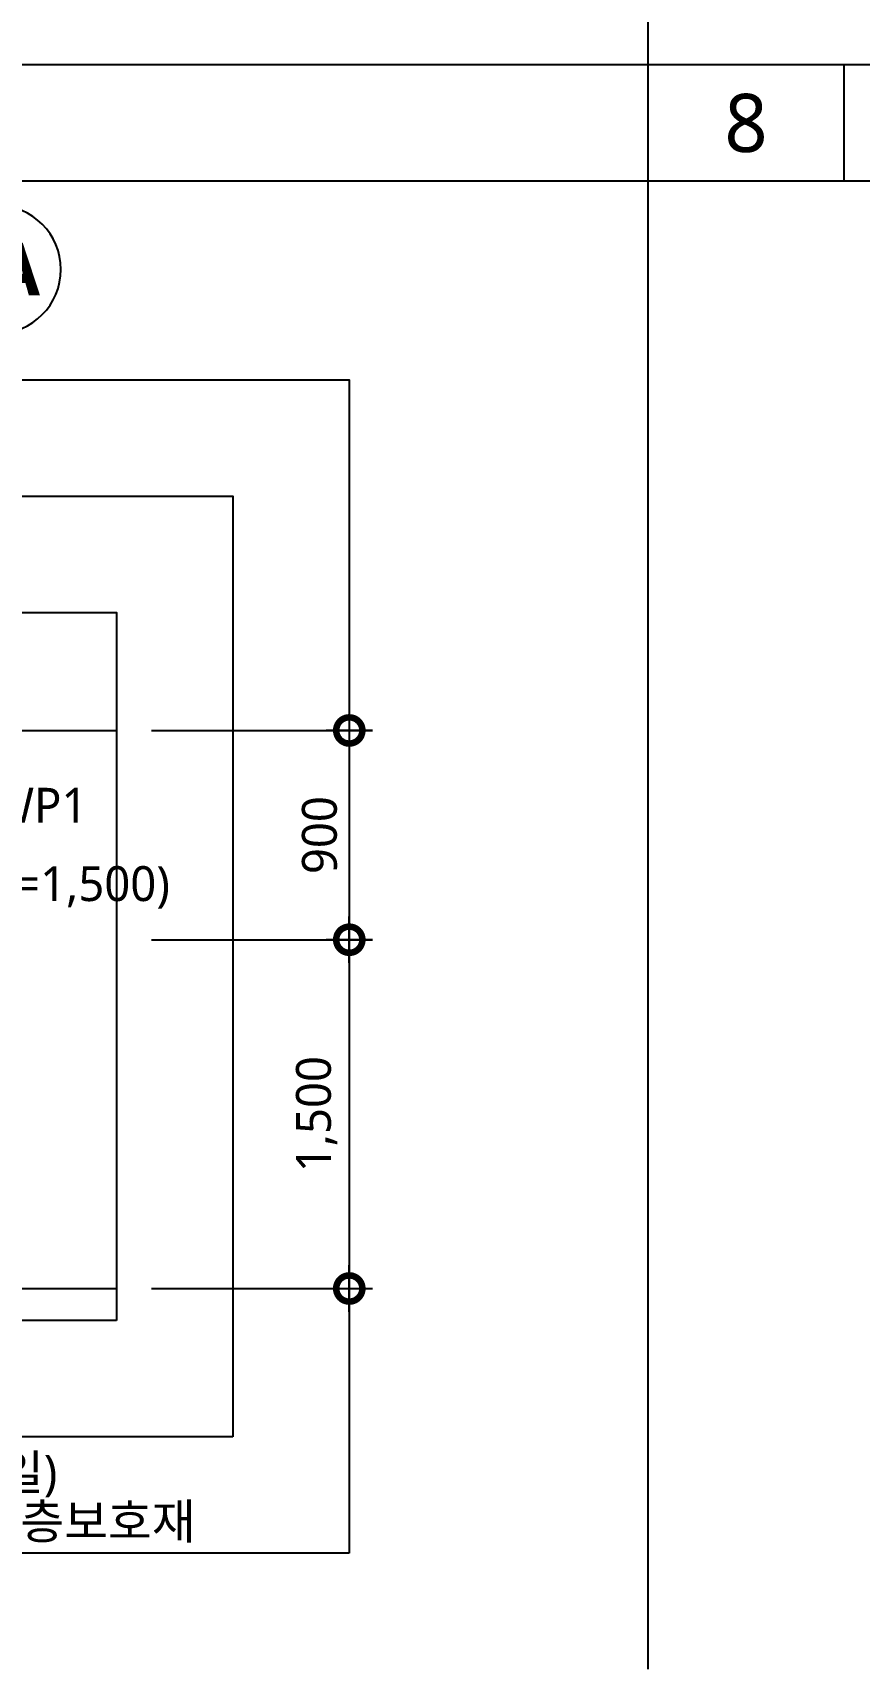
# Model space of a CAD drawing. Header units: millimetres. Extents: x 2213 to 82676, y 1050 to 28650.
# Drawn here: x 24438 to 27991, y 1050 to 8088 of the extents above; entities that cross this region are included whole.
import ezdxf
from ezdxf import colors
from ezdxf.entities.mleader import LeaderData, LeaderLine
from ezdxf.enums import TextEntityAlignment as Align
from ezdxf.math import Vec2, Vec3

# ---------------------------------------------------------------- set-up
doc = ezdxf.new("R2010")
doc.units = ezdxf.units.MM
doc.header["$LTSCALE"] = 200
doc.header["$PDMODE"] = 3
doc.layers.get('Defpoints').update_dxf_attribs({"color": 137})
for name, color, linetype in [('01TEX', 3, 'Continuous'), ('1', 1, 'Continuous'), ('3', 3, 'Continuous'), ('DIM', 7, 'Continuous'), ('SYM', 6, 'Continuous'), ('SYM-BUB', 3, 'Continuous'), ('TEXT', 3, 'Continuous')]:
    doc.layers.add(name, color=color, linetype=linetype)
doc.layers.add('02Waste', color=171, linetype='Continuous', plot=False)
doc.styles.add('HY-M', font='malgun.ttf')
doc.styles.get("Standard").update_dxf_attribs({"font": 'malgun.ttf'})
doc.styles.add('맑은고딕', font='malgun.ttf')
doc.styles.add('맑은고딕B', font='malgunbd.ttf')
doc.styles.add('스타일1', font='malgun.ttf')
doc.linetypes.add('WIREMESH2', pattern='A,5,-0.25,["X",Standard,S=1,R=0,X=-0.32,Y=-0.5],-0.25', length=5.5)
doc.dimstyles.new('CJA-50', dxfattribs={"dimscale": 50, "dimtxt": 3, "dimasz": 1, "dimexe": 2, "dimexo": 3, "dimgap": 1, "dimtad": 1, "dimdec": 0, "dimzin": 1, "dimdsep": 46, "dimlunit": 6, "dimtxsty": '스타일1', "dimblk": 'GAUN-DOT', "dimcen": -2, "dimdle": 2, "dimclrd": 256, "dimclre": 256, "dimclrt": 3, "dimadec": 0, "dimazin": 0, "dimtfac": 1, "dimtdec": 0, "dimtix": 1, "dimtmove": 2, "dimatfit": 3, "dimldrblk": 'DOTSMALL', "dimfxl": 1, "dimtolj": 1, "dimtzin": 1, "dimarcsym": 0})

# ---------------------------------------------------------------- blocks, each defined once
blk = doc.blocks.new('GAUN-DOT')
at = {"linetype": 'ByBlock'}
for p, q in [((0, -2), (0, 2)), ((2, 0), (-2, 0))]:
    blk.add_line(p, q, dxfattribs=at)
at = {"const_width": 2.25}
blk.add_lwpolyline([(0, 0.28125, 1), (0, -0.28125, 1)], format="xyb", close=True, dxfattribs=at)
blk = doc.blocks.new('*D345')
at = {"layer": 'Defpoints', "color": 0, "transparency": 16777216}
for p in [(24799, 5087.4), (24799, 4187.4), (25799, 4187.4)]:
    blk.add_point(p, dxfattribs=at)
at = {"layer": 'DIM', "lineweight": -2, "transparency": 16777216}
for p, q in [((24949, 5087.4), (25899, 5087.4)), ((25799, 5037.4), (25799, 4237.4)), ((24949, 4187.4), (25899, 4187.4))]:
    blk.add_line(p, q, dxfattribs=at)
at = {"layer": 'DIM', "lineweight": -2, "transparency": 16777216, "xscale": 50, "yscale": 50, "zscale": 50}
for p, rotation in [((25799, 5087.4), 90), ((25799, 4187.4), 270)]:
    blk.add_blockref('GAUN-DOT', p, dxfattribs=dict(at, rotation=rotation))
at = {"layer": 'DIM', "color": 3, "transparency": 16777216, "insert": (25671.5, 4637.4), "char_height": 150, "attachment_point": 5, "rotation": 90, "style": '맑은고딕'}
blk.add_mtext('\\A1;900', dxfattribs=at)
blk = doc.blocks.new('_DotSmall')
at = {"layer": 'DIM'}
h = blk.add_hatch(color=256, dxfattribs=at)
edge = h.paths.add_edge_path()
edge.add_arc((0, 0), 0.2, 0, 360)
at = {"layer": 'DIM', "linetype": 'ByBlock'}
blk.add_circle((0, 0), 0.2, dxfattribs=at)
blk = doc.blocks.new('*D346')
at = {"layer": 'Defpoints', "color": 0, "transparency": 16777216}
for p in [(24799, 4187.4), (24799, 2687.4), (25799, 2687.4)]:
    blk.add_point(p, dxfattribs=at)
at = {"layer": 'DIM', "lineweight": -2, "transparency": 16777216}
for p, q in [((24949, 4187.4), (25899, 4187.4)), ((25799, 4137.4), (25799, 2737.4)), ((24949, 2687.4), (25899, 2687.4))]:
    blk.add_line(p, q, dxfattribs=at)
at = {"layer": 'DIM', "lineweight": -2, "transparency": 16777216, "xscale": 50, "yscale": 50, "zscale": 50}
for p, rotation in [((25799, 4187.4), 90), ((25799, 2687.4), 270)]:
    blk.add_blockref('GAUN-DOT', p, dxfattribs=dict(at, rotation=rotation))
at = {"layer": 'DIM', "color": 3, "transparency": 16777216, "insert": (25658.5, 3437.4), "char_height": 150, "attachment_point": 5, "rotation": 90, "style": '맑은고딕'}
blk.add_mtext('\\A1;1,500', dxfattribs=at)
blk = doc.blocks.new('NEW_BUB')
at = {"layer": 'SYM-BUB', "color": 6}
blk.add_line((0, 3), (0, 0), dxfattribs=at)
blk.add_circle((0, 8.5), 5.5, dxfattribs=at)
at = {"layer": 'SYM-BUB', "color": 3, "style": '맑은고딕B'}
blk.add_attdef('X', text='', height=4.5, dxfattribs=at).set_placement((0, 8.5), align=Align.MIDDLE)
blk = doc.blocks.new('_DOT')
at = {"color": 0, "linetype": 'ByBlock'}
blk.add_line((-0.5, 0), (-1, 0), dxfattribs=at)
at = {"color": 0, "linetype": 'ByBlock', "const_width": 0.5}
blk.add_lwpolyline([(-0.25, 0, 1), (0.25, 0, 1)], format="xyb", close=True, dxfattribs=at)
blk = doc.blocks.new('WP21')
at = {"layer": 'SYM'}
h = blk.add_hatch(color=6, dxfattribs=at)
edge = h.paths.add_edge_path()
edge.add_ellipse((0, 0), major_axis=(0, 2.5), ratio=1, start_angle=405, end_angle=495)
edge.add_line((-1.77, -1.77), (0, 0))
edge.add_line((0, 0), (-1.77, 1.77))
edge = h.paths.add_edge_path()
edge.add_ellipse((0, 0), major_axis=(0, 2.5), ratio=1, start_angle=225, end_angle=315)
edge.add_line((1.77, 1.77), (0, 0))
edge.add_line((0, 0), (1.77, -1.77))
at = {"layer": 'SYM', "color": 6}
for p, q in [((-3.44, -3.44), (5, 5)), ((5, 5), (10, 5)), ((-3.44, 3.44), (3.44, -3.44))]:
    blk.add_line(p, q, dxfattribs=at)
blk.add_ellipse((0, 0), major_axis=(0, 2.5), ratio=1, start_param=5.497787, end_param=11.780972, dxfattribs=at)
at = {"layer": 'SYM', "color": 3, "linetype": 'WIREMESH2', "style": '스타일1'}
blk.add_attdef('WP', text='', height=3, dxfattribs=at).set_placement((10.55, 5), align=Align.MIDDLE_LEFT)

msp = doc.modelspace()

# ---------------------------------------------------------------- linework, layer by layer
at = {"layer": '02Waste'}
for points in [[(25799, 1550), (18134.7, 1550), (18134.7, 6595), (25799, 6595)], [(25299, 2050), (18634.7, 2050), (18634.7, 6095), (25299, 6095)]]:
    msp.add_lwpolyline(points, close=True, dxfattribs=at)
msp.add_lwpolyline([(24799, 2550), (19134.7, 2550), (19134.7, 5595), (24799, 5595), (24799, 2550)], dxfattribs=at)
at = {"layer": '1'}
for p, q in [((19134.7, 5087.4), (24799, 5087.4)), ((19134.7, 2687.4), (24799, 2687.4))]:
    msp.add_line(p, q, dxfattribs=at)
at = {"layer": '3'}
for p, q in [((27084.2, 1050), (27084.2, 28650)), ((36675, 7950), (17493.4, 7950)), ((36675, 7950), (17493.4, 7950)), ((27924.8, 7950), (27924.8, 7450)), ((36675, 7450), (17493.4, 7450))]:
    msp.add_line(p, q, dxfattribs=at)

# ---------------------------------------------------------------- block references
at = {"layer": 'SYM', "linetype": 'WIREMESH2'}
ref = msp.add_blockref('WP21', (23734.5, 5087.4), dxfattribs=dict(at, xscale=-50.00000000000001, yscale=50.00000000000001, zscale=50.00000000000001, rotation=180))
ref.add_attrib('WP', 'WP1', dxfattribs={"color": 3, "linetype": 'WIREMESH2', "height": 150, "style": '스타일1'}).set_placement((24262, 4645.7), align=Align.BOTTOM_LEFT)
at = {"layer": 'SYM-BUB'}
ref = msp.add_blockref('NEW_BUB', (24284.5, 6645), dxfattribs=dict(at, xscale=-50.00000000000001, yscale=50.00000000000001, zscale=50.00000000000001))
ref.add_attrib('X', '5A', dxfattribs={"color": 3, "height": 225, "style": '맑은고딕B'}).set_placement((24284.5, 7070), align=Align.MIDDLE)

# ---------------------------------------------------------------- texts
at = {"layer": '01TEX', "style": 'HY-M'}
msp.add_text('8', height=250, rotation=360, dxfattribs=at).set_placement((27504.5, 7700), align=Align.MIDDLE_CENTER)
at = {"layer": 'TEXT', "color": 3, "style": '스타일1'}
for s, p in [('THK9 자기질타일(300X300)(논슬립타일)', (21105.2, 1896.9)), ('고무아스팔트3층도막방수/THK10 방수층보호재', (21105.2, 1686))]:
    msp.add_text(s, height=150, dxfattribs=at).set_placement(p, align=Align.MIDDLE_LEFT)

# ---------------------------------------------------------------- dimensions: what is measured, and where the dimension line sits
at = {"layer": 'DIM'}
for base, p1, p2, picture, middle in [((25799, 4187.4), (24799, 5087.4), (24799, 4187.4), '*D345', (25671.5, 4637.4)), ((25799, 2687.4), (24799, 4187.4), (24799, 2687.4), '*D346', (25658.5, 3437.4))]:
    dim = msp.add_linear_dim(base=base, p1=p1, p2=p2, angle=270, dimstyle='CJA-50', override={"dimtxsty": '맑은고딕'}, dxfattribs=at)
    dim.commit()
    dim.dimension.update_dxf_attribs({"geometry": picture, "text_midpoint": middle})

# ---------------------------------------------------------------- leaders
at = {"layer": 'TEXT', "color": 3}
ml = msp.add_multileader_mtext('Standard', dxfattribs=at)
ml.set_content('방수한계선(H=1,500)', color=3, style='스타일1')
ml.set_leader_properties(color=6)
ml.set_arrow_properties(name='DOT')
ml.build(insert=Vec2(0, 0))
ml.multileader.update_dxf_attribs({"dogleg_length": 3, "arrow_head_size": 75})
ctx = ml.context
ctx.base_point, ctx.char_height, ctx.arrow_head_size, ctx.landing_gap_size, ctx.plane_origin = Vec3(23163.7, 4411.7), 150, 75, 50, Vec3(22437.7, 2490)
notes = []
notes.append((ctx, [(0, (1, 1, 0), (22723.6, 4411.7), (1, 0), 440.1, [(0, [(22723.6, 4187.4)], 0, [])])]))
ctx.mtext.insert, ctx.mtext.flow_direction = Vec3(23213.7, 4503.7), 5
for ctx, leaders in notes:
    for number, flags, end, landing, length, lines in leaders:
        leader = LeaderData()
        leader.index, (leader.has_last_leader_line, leader.has_dogleg_vector, leader.attachment_direction) = number, flags
        leader.last_leader_point, leader.dogleg_vector, leader.dogleg_length = Vec3(end), Vec3(landing), length
        for number, points, colour, breaks in lines:
            line = LeaderLine()
            line.index, line.vertices, line.color, line.breaks = number, Vec3.list(points), colors.encode_raw_color(colour), breaks
            leader.lines.append(line)
        ctx.leaders.append(leader)

doc.saveas('drawing.dxf')
